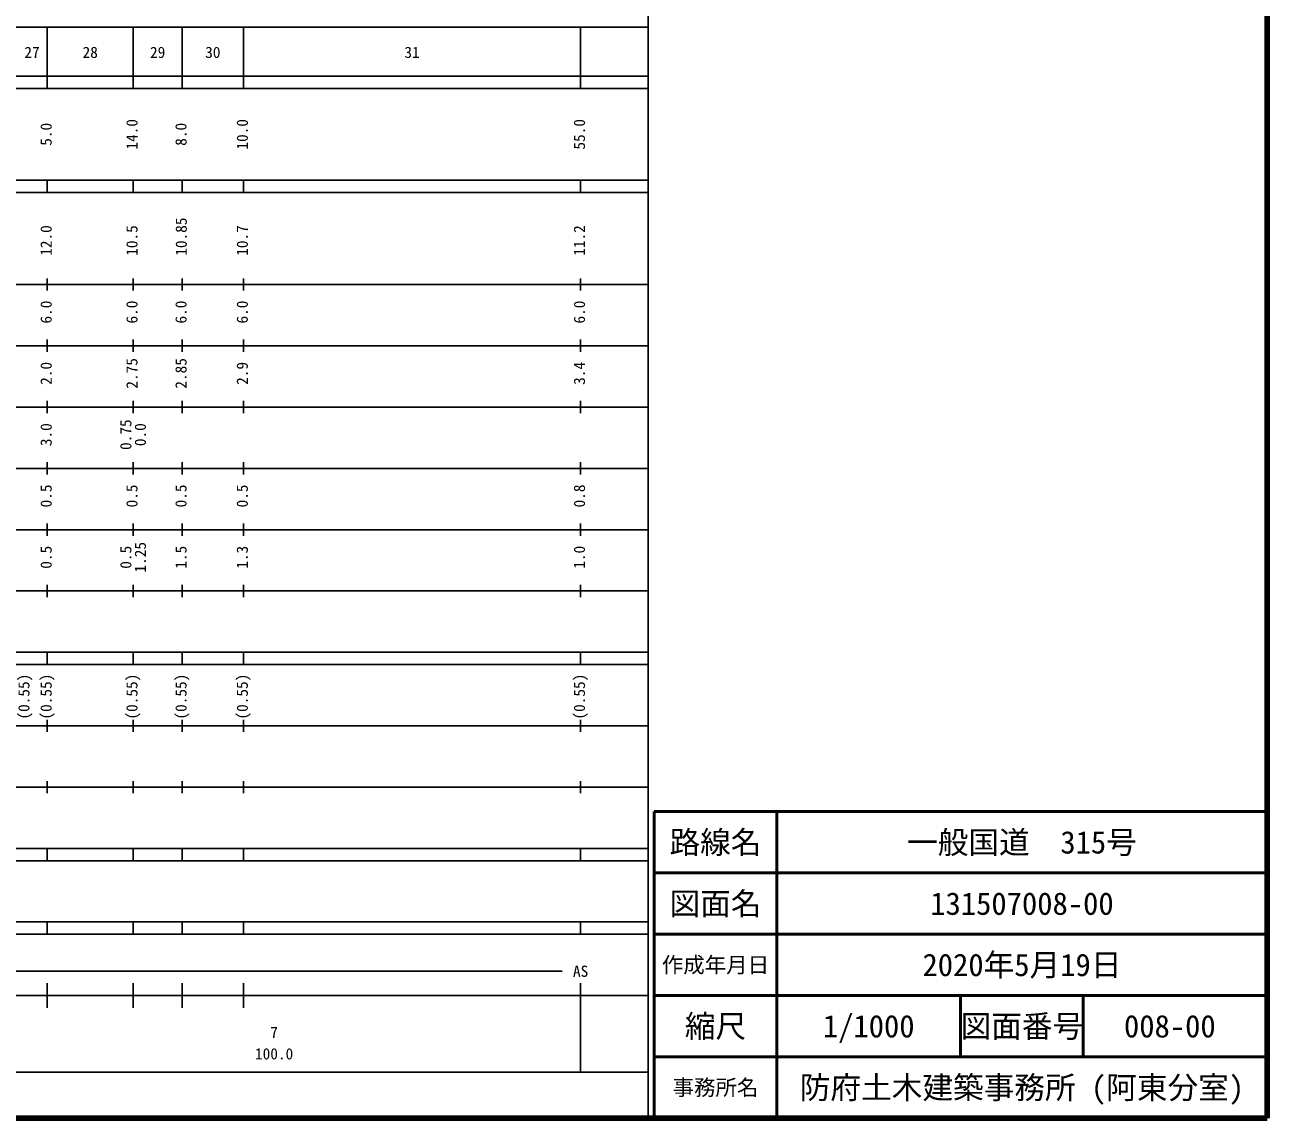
# Model space of a CAD drawing. Units: millimetres on the paper, enlarged 1000 times. Extents: x 40000 to 680000, y 20000 to 380000.
# Drawn here: x 477333 to 680000, y 20000 to 198357 of the extents above; entities that cross this region are included whole.
import ezdxf
from ezdxf.enums import TextEntityAlignment as Align

# ---------------------------------------------------------------- set-up
doc = ezdxf.new("R2010")
doc.units = ezdxf.units.MM
doc.header["$LTSCALE"] = 1000
for name, color, linetype, lineweight in [('M-TTL', 2, 'Continuous', 140), ('M-TTL-BAND', 7, 'Continuous', 25), ('M-TTL-FRAM', 2, 'Continuous', 50), ('M-TTL-LINE', 7, 'Continuous', 50)]:
    doc.layers.add(name, color=color, linetype=linetype, lineweight=lineweight)
doc.layers.add('M-TTL-TXT', color=7, linetype='Continuous')
doc.styles.add('ＭＳ ゴシック', font='')
doc.styles.get('ＭＳ ゴシック').set_extended_font_data('MS Gothic')

msp = doc.modelspace()

# ---------------------------------------------------------------- linework, layer by layer
at = {"layer": 'M-TTL'}
for p, q in [((680000, 20000), (680000, 380000)), ((40000, 20000), (680000, 20000))]:
    msp.add_line(p, q, dxfattribs=at)
at = {"layer": 'M-TTL-BAND'}
for p, q in [((579000, 20000), (579000, 370000)), ((68000, 198000), (579000, 198000)), ((481000, 188000), (481000, 198000)), ((495000, 188000), (495000, 198000)), ((503000, 188000), (503000, 198000)), ((513000, 188000), (513000, 198000)), ((568000, 188000), (568000, 198000)), ((40000, 190000), (579000, 190000)), ((40000, 188000), (579000, 188000)), ((40000, 173000), (579000, 173000)), ((481000, 171000), (481000, 173000)), ((495000, 171000), (495000, 173000)), ((503000, 171000), (503000, 173000)), ((513000, 171000), (513000, 173000)), ((568000, 171000), (568000, 173000)), ((40000, 171000), (579000, 171000)), ((481000, 155000), (481000, 157000)), ((495000, 155000), (495000, 157000)), ((503000, 155000), (503000, 157000)), ((513000, 155000), (513000, 157000)), ((568000, 155000), (568000, 157000)), ((40000, 156000), (579000, 156000)), ((46000, 146000), (579000, 146000)), ((481000, 145000), (481000, 147000)), ((495000, 145000), (495000, 147000)), ((503000, 145000), (503000, 147000)), ((513000, 145000), (513000, 147000)), ((568000, 145000), (568000, 147000)), ((52000, 136000), (579000, 136000)), ((481000, 135000), (481000, 137000)), ((495000, 135000), (495000, 137000)), ((503000, 135000), (503000, 137000)), ((513000, 135000), (513000, 137000)), ((568000, 135000), (568000, 137000)), ((46000, 126000), (579000, 126000)), ((481000, 125000), (481000, 127000)), ((495000, 125000), (495000, 127000)), ((503000, 125000), (503000, 127000)), ((513000, 125000), (513000, 127000)), ((568000, 125000), (568000, 127000)), ((52000, 116000), (579000, 116000)), ((481000, 115000), (481000, 117000)), ((495000, 115000), (495000, 117000)), ((503000, 115000), (503000, 117000)), ((513000, 115000), (513000, 117000)), ((568000, 115000), (568000, 117000)), ((46000, 106000), (579000, 106000)), ((481000, 105000), (481000, 107000)), ((495000, 105000), (495000, 107000)), ((503000, 105000), (503000, 107000)), ((513000, 105000), (513000, 107000)), ((568000, 105000), (568000, 107000)), ((40000, 96000), (579000, 96000)), ((481000, 94000), (481000, 96000)), ((495000, 94000), (495000, 96000)), ((503000, 94000), (503000, 96000)), ((513000, 94000), (513000, 96000)), ((568000, 94000), (568000, 96000)), ((40000, 94000), (579000, 94000)), ((49000, 84000), (579000, 84000)), ((481000, 83000), (481000, 85000)), ((495000, 83000), (495000, 85000)), ((503000, 83000), (503000, 85000)), ((513000, 83000), (513000, 85000)), ((568000, 83000), (568000, 85000)), ((481000, 73000), (481000, 75000)), ((495000, 73000), (495000, 75000)), ((503000, 73000), (503000, 75000)), ((513000, 73000), (513000, 75000)), ((568000, 73000), (568000, 75000)), ((40000, 74000), (579000, 74000)), ((40000, 64000), (579000, 64000)), ((481000, 62000), (481000, 64000)), ((495000, 62000), (495000, 64000)), ((503000, 62000), (503000, 64000)), ((513000, 62000), (513000, 64000)), ((568000, 62000), (568000, 64000)), ((40000, 62000), (579000, 62000)), ((40000, 52000), (579000, 52000)), ((481000, 50000), (481000, 52000)), ((495000, 50000), (495000, 52000)), ((503000, 50000), (503000, 52000)), ((513000, 50000), (513000, 52000)), ((568000, 50000), (568000, 52000)), ((40000, 50000), (579000, 50000)), ((71000, 44000), (565000, 44000)), ((481000, 38000), (481000, 42000)), ((495000, 38000), (495000, 42000)), ((503000, 38000), (503000, 42000)), ((513000, 38000), (513000, 42000)), ((568000, 27500), (568000, 42000)), ((40000, 40000), (579000, 40000)), ((68000, 27500), (579000, 27500))]:
    msp.add_line(p, q, dxfattribs=at)
at = {"layer": 'M-TTL-FRAM'}
for p, q in [((680000, 70000), (580000, 70000)), ((580000, 70000), (580000, 20000))]:
    msp.add_line(p, q, dxfattribs=at)
at = {"layer": 'M-TTL-LINE'}
for p, q in [((600000, 70000), (600000, 20000)), ((680000, 60000), (580000, 60000)), ((680000, 50000), (580000, 50000)), ((680000, 40000), (580000, 40000)), ((630000, 40000), (630000, 30000)), ((650000, 40000), (650000, 30000)), ((680000, 30000), (580000, 30000))]:
    msp.add_line(p, q, dxfattribs=at)

# ---------------------------------------------------------------- texts
at = {"layer": 'M-TTL-BAND', "style": 'ＭＳ ゴシック'}
for s, p in [('27', (478500, 192405)), ('28', (488000, 192405)), ('29', (499000, 192405)), ('30', (508000, 192405)), ('31', (540500, 192405)), ('AS', (568000, 42500)), ('7', (518000, 32523)), ('100.0', (518000, 29033))]:
    msp.add_text(s, height=1833, dxfattribs=at).set_placement(p, align=Align.BOTTOM_CENTER)
for s, p in [('14.0', (496263, 180500)), ('10.0', (514263, 180500)), ('55.0', (569263, 180500)), ('5.0', (482263, 180500)), ('8.0', (504263, 180500)), ('10.85', (504302, 163808)), ('12.0', (482263, 163174)), ('10.5', (496263, 163174)), ('10.7', (514263, 163174)), ('11.2', (569263, 163174)), ('6.0', (482263, 151500)), ('6.0', (496263, 151500)), ('6.0', (504263, 151500)), ('6.0', (514263, 151500)), ('6.0', (569263, 151500)), ('2.0', (482263, 141500)), ('2.75', (496263, 141500)), ('2.85', (504263, 141500)), ('2.9', (514263, 141500)), ('3.4', (569263, 141500)), ('0.75', (495263, 131500)), ('3.0', (482263, 131500)), ('0.0', (497633, 131500)), ('0.5', (482263, 121500)), ('0.5', (496263, 121500)), ('0.5', (504263, 121500)), ('0.5', (514263, 121500)), ('0.8', (569263, 121500)), ('1.25', (497633, 111500)), ('0.5', (482263, 111500)), ('0.5', (495263, 111500)), ('1.5', (504263, 111500)), ('1.3', (514263, 111500)), ('1.0', (569263, 111500)), ('(0.55)', (478633, 88764)), ('(0.55)', (482263, 88764)), ('(0.55)', (496263, 88764)), ('(0.55)', (504263, 88764)), ('(0.55)', (514263, 88764)), ('(0.55)', (569263, 88764))]:
    msp.add_text(s, height=1833, rotation=90, dxfattribs=at).set_placement(p, align=Align.BOTTOM_CENTER)
at = {"layer": 'M-TTL-TXT', "style": 'ＭＳ ゴシック'}
for s, height, p in [('路線名', 3666, (590000, 65000)), ('路線名', 3666, (590000, 65000)), ('一般国道\u3000315号', 3666, (640000, 65000)), ('図面名', 3666, (590000, 55000)), ('図面名', 3666, (590000, 55000)), ('131507008-00', 3666, (640000, 55000)), ('作成年月日', 2566, (590000, 45000)), ('作成年月日', 2566, (590000, 45000)), ('2020年5月19日', 3666, (640000, 45000)), ('縮尺', 3666, (590000, 35000)), ('縮尺', 3666, (590000, 35000)), ('1/1000', 3666, (615000, 35000)), ('図面番号', 3666, (640000, 35000)), ('図面番号', 3666, (640000, 35000)), ('008-00', 3666, (664125, 35000)), ('事務所名', 2566, (590000, 25000)), ('事務所名', 2566, (590000, 25000)), ('防府土木建築事務所 (阿東分室)', 3666, (640000, 25000))]:
    msp.add_text(s, height=height, dxfattribs=at).set_placement(p, align=Align.MIDDLE_CENTER)

doc.saveas('drawing.dxf')
